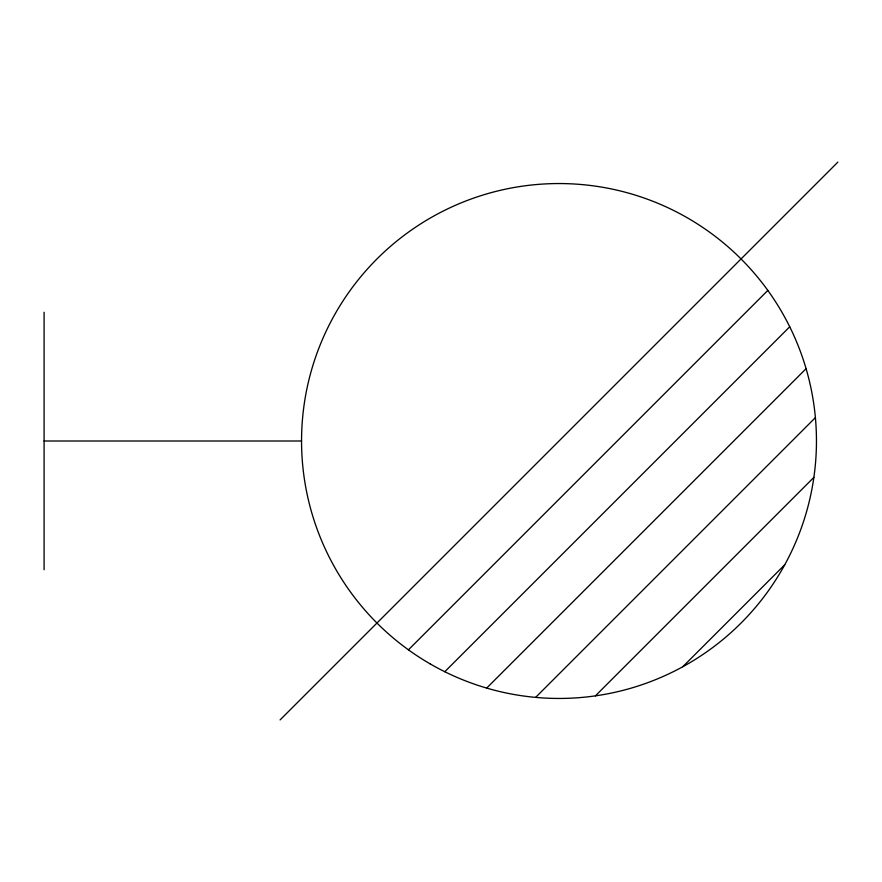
<?xml version="1.0" encoding="UTF-8"?>
<svg xmlns="http://www.w3.org/2000/svg" width="882" height="882" viewBox="0 0 882 882"><rect width="100%" height="100%" fill="white"/><g stroke="black" fill="none" stroke-linecap="round" stroke-linejoin="round"><path stroke-width="1.32" d="M280.09 719.91L837.9 162.09M408.432 649.825L767.825 290.421M444.782 671.72L789.732 326.781M486.677 688.081L806.082 368.676M535.628 697.386L815.387 417.627M595.405 695.865L813.866 477.405M682.789 666.737L784.737 564.778M44.1 441L301.556 441M44.1 312.272L44.1 569.728M430.273 663.959A257.456 257.456 0 0 0 816.456 441A257.456 257.456 0 0 0 430.273 218.041A257.456 257.456 0 0 0 430.273 663.959"/></g></svg>
